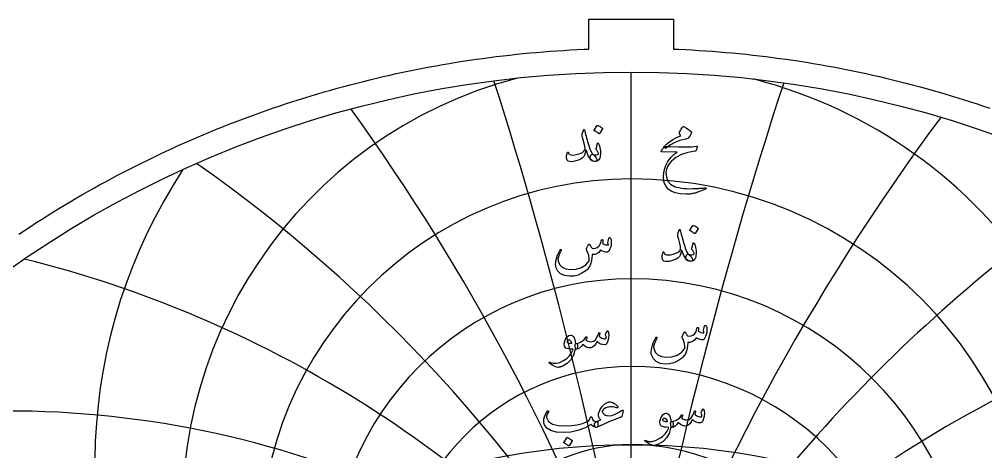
# Model space of a CAD drawing. Header units: millimetres. Extents: x -68 to 68, y -68 to 70.
# Drawn here: x -38 to 22, y 43.4 to 70.3 of the extents above; entities that cross this region are included whole.
import ezdxf

# ---------------------------------------------------------------- set-up
doc = ezdxf.new("R2010")
doc.units = ezdxf.units.MM
for name, color, linetype in [('CUT_OUTER', 1, 'Continuous'), ('ENGRAVE', 7, 'Continuous'), ('ENGRAVE_FINE', 8, 'Continuous'), ('TEXT', 5, 'Continuous')]:
    doc.layers.add(name, color=color, linetype=linetype)

msp = doc.modelspace()

# ---------------------------------------------------------------- linework, layer by layer
at = {"layer": 'CUT_OUTER'}
msp.add_lwpolyline([(-38.0427, 56.9349), (-37.6926, 57.1672), (-37.3411, 57.3974), (-36.9882, 57.6255), (-36.634, 57.8513), (-36.2783, 58.075), (-35.9213, 58.2965), (-35.5629, 58.5159), (-35.2032, 58.733), (-34.8421, 58.9479), (-34.4798, 59.1605), (-34.1161, 59.371), (-33.7512, 59.5792), (-33.385, 59.7852), (-33.0175, 59.9889), (-32.6488, 60.1904), (-32.2789, 60.3896), (-31.9077, 60.5865), (-31.5354, 60.7811), (-31.1618, 60.9735), (-30.7871, 61.1635), (-30.4113, 61.3513), (-30.0342, 61.5367), (-29.6561, 61.7199), (-29.2768, 61.9007), (-28.8965, 62.0791), (-28.515, 62.2553), (-28.1325, 62.4291), (-27.7489, 62.6005), (-27.3643, 62.7696), (-26.9786, 62.9363), (-26.5919, 63.1007), (-26.2042, 63.2627), (-25.8156, 63.4222), (-25.4259, 63.5795), (-25.0354, 63.7343), (-24.6438, 63.8867), (-24.2513, 64.0367), (-23.858, 64.1843), (-23.4637, 64.3295), (-23.0685, 64.4722), (-22.6725, 64.6126), (-22.2756, 64.7505), (-21.8779, 64.8859), (-21.4794, 65.0189), (-21.08, 65.1495), (-20.6799, 65.2776), (-20.2789, 65.4033), (-19.8772, 65.5265), (-19.4748, 65.6472), (-19.0716, 65.7655), (-18.6677, 65.8813), (-18.2632, 65.9946), (-17.8579, 66.1054), (-17.4519, 66.2137), (-17.0453, 66.3196), (-16.6381, 66.4229), (-16.2302, 66.5237), (-15.8217, 66.6221), (-15.4126, 66.7179), (-15.003, 66.8112), (-14.5927, 66.902), (-14.182, 66.9903), (-13.7706, 67.076), (-13.3588, 67.1593), (-12.9465, 67.24), (-12.5337, 67.3181), (-12.1204, 67.3938), (-11.7066, 67.4669), (-11.2924, 67.5374), (-10.8778, 67.6055), (-10.4628, 67.6709), (-10.0474, 67.7339), (-9.6316, 67.7942), (-9.2154, 67.8521), (-8.7989, 67.9073), (-8.3821, 67.96), (-7.9649, 68.0102), (-7.5475, 68.0578), (-7.1297, 68.1028), (-6.7117, 68.1453), (-6.2935, 68.1852), (-5.875, 68.2225), (-5.4563, 68.2573), (-5.0373, 68.2895), (-4.6182, 68.3191), (-4.1989, 68.3461), (-3.7795, 68.3706), (-3.3599, 68.3925), (-2.9402, 68.4118), (-2.625, 68.4244), (-2.625, 70.275), (2.625, 70.275), (2.625, 68.4244), (2.9402, 68.4118), (3.3599, 68.3925), (3.7795, 68.3706), (4.1989, 68.3461), (4.6182, 68.3191), (5.0373, 68.2895), (5.4563, 68.2573), (5.875, 68.2225), (6.2935, 68.1852), (6.7117, 68.1453), (7.1297, 68.1028), (7.5475, 68.0578), (7.9649, 68.0102), (8.3821, 67.96), (8.7989, 67.9073), (9.2154, 67.8521), (9.6316, 67.7942), (10.0474, 67.7339), (10.4628, 67.6709), (10.8778, 67.6055), (11.2924, 67.5374), (11.7066, 67.4669), (12.1204, 67.3938), (12.5337, 67.3181), (12.9465, 67.24), (13.3588, 67.1593), (13.7706, 67.076), (14.182, 66.9903), (14.5927, 66.902), (15.003, 66.8112), (15.4126, 66.7179), (15.8217, 66.6221), (16.2302, 66.5237), (16.6381, 66.4229), (17.0453, 66.3196), (17.4519, 66.2137), (17.8579, 66.1054), (18.2632, 65.9946), (18.6677, 65.8813), (19.0716, 65.7655), (19.4748, 65.6472), (19.8772, 65.5265), (20.2789, 65.4033), (20.6799, 65.2776), (21.08, 65.1495), (21.4794, 65.0189), (21.8779, 64.8859), (22.2756, 64.7505)], dxfattribs=at)
at = {"layer": 'ENGRAVE'}
msp.add_lwpolyline([(0, -67), (0, 67)], dxfattribs=at)
msp.add_lwpolyline([(0, -67), (0, 67)], dxfattribs=at)
for radius in [67, 43.8575]:
    msp.add_circle((0, 0), radius, dxfattribs=at)
for centre, radius, start, end in [((0, 39.6431), 27.8915, 104.652903, 270), ((0, 37.2405), 30.2941, 270, 75.494493), ((0, 42.6428), 33.3206, 146.69677, 270), ((0, 37.3074), 23.0572, 90, 270), ((0, 34.8434), 25.5212, 270, 90), ((0, 40.2865), 35.6769, 270, 33.656972), ((0, 46.5108), 39.5644, 168.076059, 270), ((0, 35.4974), 18.6621, 90, 270), ((0, 32.9555), 21.204, 270, 90), ((0, 44.1868), 41.8883, 270, 12.193718), ((0, 34.1176), 14.591, 90, 270), ((0, 31.4794), 17.2293, 270, 90), ((0, 51.5576), 46.948, 184.422486, 270), ((0, 49.2528), 49.2528, 270, 355.713047), ((0, 33.102), 10.7555, 90, 270), ((0, 30.3464), 13.5111, 270, 90)]:
    msp.add_arc(centre, radius, start, end, dxfattribs=at)
at = {"layer": 'ENGRAVE_FINE'}
for centre, radius, start, end in [((-261.5283, -14.2502), 265.5628, 10, 17.692212), ((-261.5283, -14.2502), 265.5628, 10, 17.692212), ((272.2669, -19.5266), 276.4671, 161.908194, 170), ((272.2669, -19.5266), 276.4671, 161.908194, 170), ((-126.6985, -14.2502), 134.8298, 20, 35.84255), ((-126.6985, -14.2502), 134.8298, 20, 35.84255), ((131.9009, -19.5266), 140.366, 143.390364, 160), ((131.9009, -19.5266), 140.366, 143.390364, 160), ((-79.8726, -14.2502), 92.229, 30, 55.021045), ((-79.8726, -14.2502), 92.229, 30, 55.021045), ((83.1523, -19.5266), 96.016, 123.937589, 150), ((83.1523, -19.5266), 96.016, 123.937589, 150), ((-54.9571, -14.2502), 71.7414, 40, 76.083132), ((-54.9571, -14.2502), 71.7414, 40, 76.083132), ((57.2137, -19.5266), 74.6872, 102.845994, 140), ((57.2137, -19.5266), 74.6872, 102.845994, 140), ((-38.6947, -14.2502), 60.1982, 50, 100.532697), ((-38.6947, -14.2502), 60.1982, 50, 100.532697)]:
    msp.add_arc(centre, radius, start, end, dxfattribs=at)
at = {"layer": 'TEXT'}
for points in [[(-2.1097, 63.6726), (-2.1047, 63.6776), (-2.0978, 63.6806), (-2.0888, 63.6816), (-2.0778, 63.6806), (-2.0002, 63.6492), (-1.9271, 63.6108), (-1.8585, 63.5654), (-1.7944, 63.513), (-1.7881, 63.505), (-1.7854, 63.497), (-1.7861, 63.489), (-1.7904, 63.481), (-1.978, 63.1776), (-1.985, 63.1704), (-1.994, 63.1687), (-2.0049, 63.1724), (-2.0179, 63.1816), (-2.0292, 63.1896), (-2.0469, 63.2016), (-2.0711, 63.2176), (-2.1018, 63.2375), (-2.1394, 63.2615), (-2.1846, 63.2894), (-2.2372, 63.3214), (-2.2974, 63.3573), (-2.3053, 63.3633), (-2.3093, 63.3693), (-2.3093, 63.3752), (-2.3053, 63.3812)], [(-2.8802, 63.3293), (-2.8572, 63.2247), (-2.8323, 63.1183), (-2.8053, 63.0101), (-2.7764, 62.9002), (-2.7455, 62.7881), (-2.7125, 62.6732), (-2.6776, 62.5555), (-2.6407, 62.4351), (-2.5661, 62.2186), (-2.498, 62.0559), (-2.4363, 61.9471), (-2.3812, 61.8922), (-2.333, 61.8596), (-2.2844, 61.8134), (-2.2352, 61.7538), (-2.1856, 61.6807), (-2.1387, 61.5901), (-2.1257, 61.522), (-2.1467, 61.4763), (-2.2016, 61.4531), (-2.3789, 61.4711), (-2.5359, 61.5889), (-2.6724, 61.8064), (-2.7884, 62.1238), (-2.7909, 62.129), (-2.7944, 62.1328), (-2.7988, 62.135), (-2.8043, 62.1357), (-2.8083, 62.135), (-2.8123, 62.1328), (-2.8163, 62.129), (-2.8203, 62.1238), (-2.8315, 62.0724), (-2.8453, 62.018), (-2.8615, 61.9606), (-2.8802, 61.9002), (-2.9006, 61.8431), (-2.9221, 61.7954), (-2.9446, 61.7573), (-2.968, 61.7286), (-3.0523, 61.655), (-3.1576, 61.5898), (-3.2839, 61.5332), (-3.4311, 61.4851), (-3.5808, 61.4494), (-3.7105, 61.4342), (-3.8203, 61.4394), (-3.9101, 61.4651), (-3.9869, 61.5295), (-4.0219, 61.6427), (-4.0149, 61.8049), (-3.966, 62.016), (-3.9612, 62.023), (-3.955, 62.028), (-3.9473, 62.031), (-3.938, 62.032), (-3.9271, 62.0307), (-3.9181, 62.027), (-3.9111, 62.0207), (-3.9061, 62.012), (-3.8871, 61.9678), (-3.8662, 61.9312), (-3.8432, 61.902), (-3.8183, 61.8803), (-3.7404, 61.8513), (-3.6347, 61.8443), (-3.5009, 61.8593), (-3.3393, 61.8962), (-3.1669, 61.9516), (-3.0329, 62.014), (-2.9373, 62.0834), (-2.8802, 62.1597), (-2.8707, 62.237), (-2.8862, 62.3693), (-2.9266, 62.5564), (-2.992, 62.7984), (-3.0234, 62.9259), (-3.0419, 63.0289), (-3.0473, 63.1075), (-3.0399, 63.1617), (-2.964, 63.3772), (-2.9558, 63.3999), (-2.947, 63.4162), (-2.9378, 63.4259), (-2.9281, 63.4291), (-2.9161, 63.4229), (-2.9041, 63.4042), (-2.8922, 63.373), (-2.8802, 63.3293)], [(3.3692, 62.8303), (3.0204, 62.7393), (2.7125, 62.6218), (2.4456, 62.4778), (2.2195, 62.3074), (2.1848, 62.2812), (2.1527, 62.2665), (2.123, 62.2632), (2.0958, 62.2715), (2.0641, 62.3091), (2.0688, 62.3623), (2.11, 62.4309), (2.1876, 62.515), (2.371, 62.6672), (2.5818, 62.8044), (2.8201, 62.9266), (3.0858, 63.0339), (3.0099, 63.1457), (2.9957, 63.1736), (2.989, 63.2016), (2.9897, 63.2295), (2.9979, 63.2575), (3.0516, 63.364), (3.1007, 63.4521), (3.1454, 63.5217), (3.1856, 63.5728), (3.2113, 63.597), (3.2365, 63.6098), (3.2612, 63.611), (3.2854, 63.6008), (3.4258, 63.5214), (3.5438, 63.4471), (3.6394, 63.3777), (3.7125, 63.3134), (3.7267, 63.2927), (3.7335, 63.2665), (3.7327, 63.2348), (3.7245, 63.1976), (3.6988, 63.1395), (3.6576, 63.0689), (3.601, 62.9858), (3.5289, 62.8902), (3.5099, 62.876), (3.477, 62.8613), (3.4301, 62.8461), (3.3692, 62.8303)], [(-2.0738, 62.0399), (-2.0973, 62.0791), (-2.1197, 62.1128), (-2.1412, 62.141), (-2.1616, 62.1637), (-2.1764, 62.1831), (-2.1846, 62.2056), (-2.1863, 62.2311), (-2.1816, 62.2595), (-2.0978, 62.5629), (-2.086, 62.5893), (-2.0708, 62.5968), (-2.0521, 62.5853), (-2.0299, 62.5549), (-1.9965, 62.4903), (-1.968, 62.4122), (-1.9446, 62.3206), (-1.9261, 62.2156), (-1.9154, 62.1148), (-1.9111, 62.016), (-1.9134, 61.9192), (-1.9221, 61.8244), (-1.9363, 61.7418), (-1.9551, 61.6697), (-1.9783, 61.6081), (-2.0059, 61.5569), (-2.0401, 61.519), (-2.0868, 61.4891), (-2.1459, 61.4671), (-2.2175, 61.4531), (-2.2909, 61.4504), (-2.3592, 61.4621), (-2.4226, 61.4883), (-2.481, 61.529), (-2.5261, 61.5806), (-2.5498, 61.6397), (-2.5521, 61.7064), (-2.5329, 61.7805), (-2.5022, 61.8411), (-2.466, 61.8793), (-2.4244, 61.895), (-2.3772, 61.8882), (-2.2684, 61.862), (-2.1736, 61.8593), (-2.0928, 61.88), (-2.0259, 61.9242), (-2.0244, 61.9359), (-2.0319, 61.9591), (-2.0484, 61.9938), (-2.0738, 62.0399)], [(2.4271, 62.3673), (2.9393, 62.3493), (3.3822, 62.3473), (3.7557, 62.3613), (4.0598, 62.3912), (4.0692, 62.3924), (4.0773, 62.3917), (4.0841, 62.3894), (4.0897, 62.3852), (4.0939, 62.3796), (4.0962, 62.3728), (4.0968, 62.3647), (4.0957, 62.3553), (4.0879, 62.3189), (4.0803, 62.2854), (4.0729, 62.255), (4.0658, 62.2276), (4.0589, 62.2031), (4.0523, 62.1817), (4.046, 62.1632), (4.0398, 62.1477), (4.0269, 62.123), (4.0119, 62.1048), (3.9949, 62.0931), (3.976, 62.0878), (3.5149, 62.0043), (3.1137, 61.8733), (2.7724, 61.6949), (2.491, 61.4691), (2.3488, 61.3067), (2.2455, 61.1348), (2.1811, 60.9534), (2.1556, 60.7625), (2.1801, 60.4629), (2.2774, 60.2186), (2.4476, 60.0298), (2.6906, 59.8963), (2.8166, 59.8559), (2.955, 59.8224), (3.106, 59.796), (3.2694, 59.7765), (3.445, 59.7638), (3.6327, 59.7576), (3.8323, 59.7578), (4.0438, 59.7645), (4.1191, 59.7688), (4.193, 59.7735), (4.2658, 59.7788), (4.3372, 59.7845), (4.407, 59.7907), (4.4745, 59.7975), (4.5397, 59.8047), (4.6027, 59.8124), (4.6219, 59.8134), (4.6356, 59.8084), (4.6439, 59.7975), (4.6466, 59.7805), (4.6451, 59.7608), (4.6406, 59.7456), (4.6331, 59.7348), (4.6227, 59.7286), (4.5099, 59.681), (4.4031, 59.6378), (4.3023, 59.5991), (4.2075, 59.5649), (4.1189, 59.535), (4.0368, 59.5091), (3.9612, 59.4871), (3.8921, 59.4691), (3.8271, 59.4559), (3.7639, 59.4442), (3.7024, 59.434), (3.6426, 59.4252), (3.5844, 59.4185), (3.5274, 59.4142), (3.4716, 59.4125), (3.4171, 59.4132), (3.0448, 59.4422), (2.7345, 59.5051), (2.486, 59.6019), (2.2994, 59.7326), (2.1624, 59.896), (2.0668, 60.0869), (2.0127, 60.3052), (2, 60.5509), (2.0391, 60.8558), (2.1327, 61.1517), (2.2806, 61.4387), (2.483, 61.7166), (2.5621, 61.8007), (2.6516, 61.8813), (2.7517, 61.9584), (2.8622, 62.032), (1.8962, 62.0399), (1.873, 62.0499), (1.8632, 62.0679), (1.867, 62.0938), (1.8842, 62.1278), (1.9166, 62.1772), (1.9461, 62.2216), (1.9725, 62.261), (1.996, 62.2954), (2.0164, 62.3246), (2.0339, 62.3483), (2.0484, 62.3665), (2.0598, 62.3793), (2.0858, 62.3815), (2.1556, 62.3803), (2.2694, 62.3755), (2.4271, 62.3673)], [(3.0598, 57.1242), (3.0828, 57.0195), (3.1077, 56.9131), (3.1347, 56.8049), (3.1636, 56.695), (3.1945, 56.5829), (3.2275, 56.468), (3.2624, 56.3504), (3.2993, 56.23), (3.3739, 56.0134), (3.442, 55.8507), (3.5037, 55.742), (3.5588, 55.6871), (3.607, 55.6544), (3.6556, 55.6082), (3.7048, 55.5486), (3.7544, 55.4755), (3.8013, 55.3849), (3.8143, 55.3168), (3.7933, 55.2712), (3.7384, 55.248), (3.5611, 55.2659), (3.4041, 55.3837), (3.2676, 55.6012), (3.1516, 55.9186), (3.1491, 55.9238), (3.1456, 55.9276), (3.1412, 55.9298), (3.1357, 55.9306), (3.1317, 55.9298), (3.1277, 55.9276), (3.1237, 55.9238), (3.1197, 55.9186), (3.1085, 55.8672), (3.0947, 55.8128), (3.0785, 55.7554), (3.0598, 55.6951), (3.0394, 55.6379), (3.0179, 55.5903), (2.9954, 55.5521), (2.972, 55.5234), (2.8877, 55.4498), (2.7824, 55.3847), (2.6561, 55.328), (2.5089, 55.2799), (2.3592, 55.2442), (2.2295, 55.229), (2.1197, 55.2342), (2.0299, 55.2599), (1.9531, 55.3243), (1.9181, 55.4376), (1.9251, 55.5997), (1.974, 55.8108), (1.9788, 55.8178), (1.985, 55.8228), (1.9927, 55.8258), (2.002, 55.8268), (2.0129, 55.8255), (2.0219, 55.8218), (2.0289, 55.8156), (2.0339, 55.8068), (2.0529, 55.7627), (2.0738, 55.726), (2.0968, 55.6968), (2.1217, 55.6751), (2.1996, 55.6462), (2.3053, 55.6392), (2.4391, 55.6541), (2.6007, 55.6911), (2.7731, 55.7465), (2.9071, 55.8088), (3.0027, 55.8782), (3.0598, 55.9545), (3.0693, 56.0319), (3.0538, 56.1641), (3.0134, 56.3512), (2.948, 56.5932), (2.9166, 56.7207), (2.8981, 56.8238), (2.8927, 56.9024), (2.9001, 56.9565), (2.976, 57.1721), (2.9842, 57.1948), (2.993, 57.211), (3.0022, 57.2207), (3.0119, 57.224), (3.0239, 57.2177), (3.0359, 57.199), (3.0478, 57.1678), (3.0598, 57.1242)], [(3.8303, 57.4675), (3.8353, 57.4725), (3.8422, 57.4755), (3.8512, 57.4765), (3.8622, 57.4755), (3.9398, 57.444), (4.0129, 57.4056), (4.0815, 57.3602), (4.1456, 57.3078), (4.1519, 57.2998), (4.1546, 57.2918), (4.1539, 57.2838), (4.1496, 57.2759), (3.962, 56.9725), (3.955, 56.9652), (3.946, 56.9635), (3.9351, 56.9672), (3.9221, 56.9765), (3.9108, 56.9844), (3.8931, 56.9964), (3.8689, 57.0124), (3.8382, 57.0324), (3.8006, 57.0563), (3.7554, 57.0842), (3.7028, 57.1162), (3.6426, 57.1521), (3.6347, 57.1581), (3.6307, 57.1641), (3.6307, 57.1701), (3.6347, 57.1761)], [(-1.3852, 56.6811), (-1.3782, 56.6985), (-1.3692, 56.711), (-1.3583, 56.7185), (-1.3453, 56.721), (-1.3286, 56.719), (-1.3143, 56.713), (-1.3026, 56.703), (-1.2934, 56.689), (-1.2707, 56.6391), (-1.2545, 56.5773), (-1.2447, 56.5034), (-1.2415, 56.4176), (-1.2502, 56.2774), (-1.2764, 56.1441), (-1.3201, 56.0179), (-1.3812, 55.8986), (-1.4022, 55.87), (-1.4251, 55.8477), (-1.4501, 55.832), (-1.477, 55.8228), (-1.5746, 55.8166), (-1.6796, 55.8338), (-1.7921, 55.8744), (-1.9121, 55.9386), (-2.0132, 55.8001), (-2.1327, 55.708), (-2.2707, 55.6624), (-2.4271, 55.6631), (-2.4322, 55.5789), (-2.4396, 55.498), (-2.4492, 55.4202), (-2.461, 55.3458), (-2.4751, 55.274), (-2.4915, 55.2045), (-2.5101, 55.1373), (-2.5309, 55.0723), (-2.5793, 54.955), (-2.6447, 54.8468), (-2.727, 54.7475), (-2.8263, 54.6572), (-3.0586, 54.5025), (-3.3043, 54.3937), (-3.5636, 54.3308), (-3.8362, 54.3138), (-4.1434, 54.3555), (-4.3861, 54.4645), (-4.5645, 54.6409), (-4.6785, 54.8847), (-4.694, 54.9725), (-4.6965, 55.0763), (-4.686, 55.1961), (-4.6626, 55.3318), (-4.6249, 55.4805), (-4.5718, 55.6352), (-4.5032, 55.7959), (-4.4191, 55.9625), (-4.4123, 55.973), (-4.4041, 55.9805), (-4.3944, 55.985), (-4.3831, 55.9865), (-4.3719, 55.9855), (-4.3622, 55.9825), (-4.354, 55.9775), (-4.3472, 55.9705), (-4.3427, 55.9603), (-4.3412, 55.9495), (-4.3427, 55.9383), (-4.3472, 55.9266), (-4.454, 55.7048), (-4.5229, 55.5224), (-4.5538, 55.3794), (-4.5468, 55.2759), (-4.446, 55.0476), (-4.2873, 54.8817), (-4.0708, 54.7782), (-3.7963, 54.737), (-3.4126, 54.7614), (-3.0878, 54.8587), (-2.8218, 55.0289), (-2.6147, 55.2719), (-2.6155, 55.4321), (-2.6417, 55.6012), (-2.6933, 55.7794), (-2.7704, 55.9665), (-2.7801, 55.9855), (-2.7854, 56.0024), (-2.7861, 56.0174), (-2.7824, 56.0304), (-2.7609, 56.0749), (-2.7405, 56.1167), (-2.721, 56.1557), (-2.7025, 56.1921), (-2.6851, 56.2251), (-2.6686, 56.2544), (-2.6531, 56.28), (-2.6387, 56.3018), (-2.6304, 56.3111), (-2.6217, 56.3148), (-2.6125, 56.3131), (-2.6027, 56.3058), (-2.5978, 56.3003), (-2.5908, 56.2918), (-2.5818, 56.2804), (-2.5708, 56.2659), (-2.5583, 56.2484), (-2.5449, 56.228), (-2.5304, 56.2045), (-2.5149, 56.1781), (-2.4835, 56.1272), (-2.457, 56.0903), (-2.4356, 56.0673), (-2.4191, 56.0583), (-2.3153, 56.0496), (-2.2115, 56.0673), (-2.1077, 56.1115), (-2.004, 56.1821), (-1.9663, 56.229), (-1.9291, 56.3058), (-1.8924, 56.4126), (-1.8562, 56.5493), (-1.8528, 56.5623), (-1.8463, 56.5733), (-1.8368, 56.5823), (-1.8243, 56.5892), (-1.8126, 56.5937), (-1.8014, 56.5952), (-1.7906, 56.5937), (-1.7804, 56.5892), (-1.7652, 56.5643), (-1.7594, 56.5174), (-1.7632, 56.4485), (-1.7764, 56.3577), (-1.6958, 56.3083), (-1.6097, 56.2759), (-1.5182, 56.2604), (-1.4211, 56.2619), (-1.4224, 56.2911), (-1.4261, 56.3148), (-1.4324, 56.333), (-1.4411, 56.3457), (-1.4511, 56.3577), (-1.4571, 56.3697), (-1.4591, 56.3817), (-1.4571, 56.3936)], [(3.8662, 55.8348), (3.8427, 55.8739), (3.8203, 55.9076), (3.7988, 55.9358), (3.7784, 55.9585), (3.7636, 55.978), (3.7554, 56.0004), (3.7537, 56.0259), (3.7584, 56.0543), (3.8422, 56.3577), (3.854, 56.3842), (3.8692, 56.3916), (3.8879, 56.3802), (3.9101, 56.3497), (3.9435, 56.2851), (3.972, 56.207), (3.9954, 56.1155), (4.0139, 56.0104), (4.0246, 55.9096), (4.0289, 55.8108), (4.0266, 55.714), (4.0179, 55.6192), (4.0037, 55.5366), (3.9849, 55.4645), (3.9617, 55.4029), (3.9341, 55.3517), (3.8999, 55.3138), (3.8532, 55.2839), (3.7941, 55.2619), (3.7225, 55.248), (3.6491, 55.2452), (3.5808, 55.2569), (3.5174, 55.2831), (3.459, 55.3238), (3.4139, 55.3755), (3.3902, 55.4346), (3.3879, 55.5012), (3.4071, 55.5753), (3.4378, 55.6359), (3.474, 55.6741), (3.5156, 55.6898), (3.5628, 55.6831), (3.6716, 55.6569), (3.7664, 55.6541), (3.8472, 55.6748), (3.9141, 55.719), (3.9156, 55.7307), (3.9081, 55.7539), (3.8916, 55.7886), (3.8662, 55.8348)], [(4.5548, 51.2303), (4.5618, 51.2477), (4.5708, 51.2602), (4.5817, 51.2677), (4.5947, 51.2702), (4.6114, 51.2682), (4.6257, 51.2622), (4.6374, 51.2522), (4.6466, 51.2382), (4.6693, 51.1883), (4.6855, 51.1265), (4.6953, 51.0526), (4.6985, 50.9668), (4.6898, 50.8266), (4.6636, 50.6933), (4.6199, 50.5671), (4.5588, 50.4478), (4.5378, 50.4191), (4.5149, 50.3969), (4.4899, 50.3812), (4.463, 50.372), (4.3654, 50.3657), (4.2604, 50.383), (4.1479, 50.4236), (4.0279, 50.4878), (3.9268, 50.3493), (3.8073, 50.2572), (3.6693, 50.2116), (3.5129, 50.2123), (3.5078, 50.1281), (3.5004, 50.0471), (3.4908, 49.9694), (3.479, 49.8949), (3.4649, 49.8232), (3.4485, 49.7537), (3.4299, 49.6865), (3.4091, 49.6215), (3.3607, 49.5042), (3.2953, 49.396), (3.213, 49.2967), (3.1137, 49.2063), (2.8814, 49.0517), (2.6357, 48.9429), (2.3764, 48.88), (2.1037, 48.863), (1.7966, 48.9047), (1.5539, 49.0137), (1.3755, 49.1901), (1.2615, 49.4339), (1.246, 49.5217), (1.2435, 49.6255), (1.254, 49.7453), (1.2774, 49.881), (1.3151, 50.0297), (1.3682, 50.1844), (1.4368, 50.345), (1.5209, 50.5117), (1.5277, 50.5222), (1.5359, 50.5297), (1.5456, 50.5342), (1.5569, 50.5357), (1.5681, 50.5347), (1.5778, 50.5317), (1.586, 50.5267), (1.5928, 50.5197), (1.5973, 50.5095), (1.5988, 50.4987), (1.5973, 50.4875), (1.5928, 50.4758), (1.486, 50.254), (1.4171, 50.0716), (1.3862, 49.9286), (1.3932, 49.8251), (1.494, 49.5968), (1.6527, 49.4309), (1.8692, 49.3273), (2.1437, 49.2862), (2.5274, 49.3106), (2.8522, 49.4079), (3.1182, 49.5781), (3.3253, 49.8211), (3.3245, 49.9813), (3.2983, 50.1504), (3.2467, 50.3286), (3.1696, 50.5157), (3.1599, 50.5347), (3.1546, 50.5516), (3.1539, 50.5666), (3.1576, 50.5796), (3.1791, 50.6241), (3.1995, 50.6659), (3.219, 50.7049), (3.2375, 50.7412), (3.2549, 50.7743), (3.2714, 50.8036), (3.2869, 50.8292), (3.3013, 50.851), (3.3096, 50.8602), (3.3183, 50.864), (3.3275, 50.8622), (3.3373, 50.855), (3.3422, 50.8495), (3.3492, 50.841), (3.3582, 50.8296), (3.3692, 50.8151), (3.3817, 50.7976), (3.3951, 50.7772), (3.4096, 50.7537), (3.4251, 50.7273), (3.4565, 50.6764), (3.483, 50.6394), (3.5044, 50.6165), (3.5209, 50.6075), (3.6247, 50.5988), (3.7285, 50.6165), (3.8323, 50.6607), (3.936, 50.7313), (3.9737, 50.7782), (4.0109, 50.855), (4.0476, 50.9618), (4.0838, 51.0985), (4.0872, 51.1115), (4.0937, 51.1225), (4.1032, 51.1314), (4.1157, 51.1384), (4.1274, 51.1429), (4.1386, 51.1444), (4.1494, 51.1429), (4.1596, 51.1384), (4.1748, 51.1135), (4.1806, 51.0666), (4.1768, 50.9977), (4.1636, 50.9069), (4.2442, 50.8575), (4.3303, 50.8251), (4.4218, 50.8096), (4.5189, 50.8111), (4.5176, 50.8403), (4.5139, 50.864), (4.5076, 50.8822), (4.4989, 50.8949), (4.4889, 50.9069), (4.4829, 50.9189), (4.4809, 50.9309), (4.4829, 50.9428)], [(-3.4949, 49.7373), (-3.5885, 49.4087), (-3.7454, 49.1335), (-3.9657, 48.9117), (-4.2494, 48.7433), (-4.2891, 48.7262), (-4.3283, 48.7108), (-4.3669, 48.6972), (-4.4051, 48.6854), (-4.4425, 48.6755), (-4.479, 48.6679), (-4.5144, 48.6626), (-4.5488, 48.6594), (-4.6346, 48.6717), (-4.7484, 48.7163), (-4.8901, 48.7934), (-5.0598, 48.903), (-5.078, 48.9187), (-5.0887, 48.9339), (-5.092, 48.9486), (-5.0877, 48.9628), (-5.0782, 48.9738), (-5.0658, 48.9788), (-5.0503, 48.9778), (-5.0318, 48.9708), (-4.8554, 48.9137), (-4.6576, 48.9139), (-4.4383, 48.9716), (-4.1975, 49.0866), (-4.0009, 49.2201), (-3.8382, 49.377), (-3.7095, 49.5574), (-3.6147, 49.7612), (-3.6154, 49.7685), (-3.6177, 49.7742), (-3.6214, 49.7784), (-3.6267, 49.7812), (-3.7641, 49.7892), (-3.8812, 49.8051), (-3.9777, 49.8291), (-4.0538, 49.861), (-4.1127, 49.9104), (-4.1496, 49.9788), (-4.1646, 50.0661), (-4.1576, 50.1724), (-4.1554, 50.1865), (-4.1526, 50.2008), (-4.1494, 50.2154), (-4.1456, 50.2303), (-4.1414, 50.2456), (-4.1366, 50.2617), (-4.1314, 50.2785), (-4.1257, 50.2961), (-4.0788, 50.4102), (-4.0219, 50.5047), (-3.955, 50.5798), (-3.8782, 50.6355), (-3.7996, 50.6659), (-3.7275, 50.6654), (-3.6619, 50.634), (-3.6027, 50.5716), (-3.5511, 50.4848), (-3.5119, 50.384), (-3.4852, 50.2692), (-3.471, 50.1405), (-3.4631, 50.1406), (-3.4555, 50.141), (-3.4482, 50.1416), (-3.441, 50.1424), (-3.4339, 50.1433), (-3.4266, 50.1439), (-3.419, 50.1443), (-3.4111, 50.1444), (-3.3842, 50.1387), (-3.3632, 50.1215), (-3.3482, 50.0928), (-3.3393, 50.0526), (-3.3355, 50.0085), (-3.3363, 49.9638), (-3.3415, 49.9186), (-3.3512, 49.873), (-3.364, 49.8328), (-3.3782, 49.8041), (-3.3939, 49.7869), (-3.4111, 49.7812), (-3.487, 49.7812), (-3.4875, 49.7739), (-3.489, 49.7642), (-3.4914, 49.752), (-3.4949, 49.7373)], [(-1.479, 50.9189), (-1.4703, 50.9249), (-1.4601, 50.9229), (-1.4483, 50.9129), (-1.4351, 50.8949), (-1.4209, 50.8645), (-1.4102, 50.8211), (-1.4029, 50.7647), (-1.3992, 50.6953), (-1.3979, 50.6165), (-1.4022, 50.5396), (-1.4119, 50.4648), (-1.4271, 50.3919), (-1.4715, 50.2502), (-1.5209, 50.1484), (-1.5753, 50.0866), (-1.6347, 50.0646), (-1.7752, 50.0728), (-1.9052, 50.1095), (-2.0247, 50.1746), (-2.1337, 50.2682), (-2.2085, 50.1207), (-2.2974, 50.0057), (-2.4002, 49.9231), (-2.5169, 49.873), (-2.6394, 49.862), (-2.7634, 49.893), (-2.8889, 49.9658), (-3.0159, 50.0806), (-3.1187, 49.9496), (-3.2195, 49.856), (-3.3183, 49.7999), (-3.4151, 49.7812), (-3.4346, 49.7922), (-3.453, 49.8251), (-3.4705, 49.88), (-3.487, 49.9568), (-3.4929, 50.0327), (-3.483, 50.0886), (-3.457, 50.1245), (-3.4151, 50.1405), (-3.231, 50.1821), (-3.0698, 50.2632), (-2.9316, 50.3837), (-2.8163, 50.5436), (-2.8101, 50.5524), (-2.8033, 50.5586), (-2.7961, 50.5623), (-2.7884, 50.5636), (-2.7789, 50.5626), (-2.7704, 50.5596), (-2.7629, 50.5546), (-2.7564, 50.5476), (-2.7527, 50.5262), (-2.7614, 50.4897), (-2.7826, 50.4384), (-2.8163, 50.372), (-2.7721, 50.3208), (-2.7035, 50.2832), (-2.6105, 50.259), (-2.493, 50.2482), (-2.3465, 50.2789), (-2.2185, 50.379), (-2.109, 50.5484), (-2.0179, 50.7871), (-2.0134, 50.7994), (-2.0079, 50.8081), (-2.0015, 50.8133), (-1.994, 50.8151), (-1.9827, 50.8141), (-1.973, 50.8111), (-1.9648, 50.8061), (-1.958, 50.7991), (-1.9531, 50.7891), (-1.9501, 50.7792), (-1.9491, 50.7692), (-1.9501, 50.7592), (-1.99, 50.5915), (-1.9433, 50.5501), (-1.8872, 50.5137), (-1.8216, 50.4823), (-1.7465, 50.4558), (-1.6734, 50.4386), (-1.6177, 50.4349), (-1.5796, 50.4446), (-1.5589, 50.4678), (-1.5521, 50.5032), (-1.5559, 50.5536), (-1.5701, 50.619), (-1.5948, 50.6993), (-1.5905, 50.722), (-1.5698, 50.7662), (-1.5327, 50.8318), (-1.479, 50.9189)], [(-3.6866, 50.1844), (-3.7285, 50.2575), (-3.7744, 50.3091), (-3.8243, 50.3393), (-3.8782, 50.348), (-3.9104, 50.3395), (-3.939, 50.3261), (-3.9642, 50.3076), (-3.9859, 50.2842), (-3.9929, 50.2717), (-3.9939, 50.2582), (-3.9889, 50.2437), (-3.978, 50.2283), (-3.9368, 50.1921), (-3.8772, 50.1674), (-3.7991, 50.1542), (-3.7025, 50.1524), (-3.6925, 50.1544), (-3.6866, 50.1604), (-3.6846, 50.1704), (-3.6866, 50.1844)], [(-0.507, 45.932), (-0.5868, 45.6126), (-0.5958, 45.5971), (-0.6108, 45.5827), (-0.6317, 45.5692), (-0.6587, 45.5567), (-0.7184, 45.5356), (-0.7819, 45.5123), (-0.8492, 45.4867), (-0.9201, 45.4589), (-0.9949, 45.4291), (-1.0733, 45.3975), (-1.1555, 45.3642), (-1.2415, 45.3292), (-2.1596, 44.93), (-2.2016, 44.9392), (-2.2355, 44.9669), (-2.2614, 45.0131), (-2.2794, 45.0777), (-2.2824, 45.1463), (-2.2634, 45.2044), (-2.2225, 45.2521), (-2.1596, 45.2893), (-2.1518, 45.2929), (-2.1362, 45.2997), (-2.1129, 45.3098), (-2.0818, 45.3232), (-2.0432, 45.3395), (-1.9975, 45.3586), (-1.9444, 45.3805), (-1.8842, 45.405), (-1.9618, 45.4846), (-2.0109, 45.5717), (-2.0316, 45.6663), (-2.0239, 45.7683), (-1.9471, 46.0111), (-1.8163, 46.2164), (-1.6317, 46.3843), (-1.3932, 46.5148), (-1.341, 46.527), (-1.2804, 46.5238), (-1.2113, 46.5051), (-1.1337, 46.4709), (-1.0531, 46.4242), (-0.979, 46.3721), (-0.9114, 46.3144), (-0.8503, 46.2513), (-0.8331, 46.2281), (-0.8253, 46.2064), (-0.8271, 46.1862), (-0.8383, 46.1675), (-0.8553, 46.153), (-0.8742, 46.1455), (-0.8952, 46.145), (-0.9181, 46.1515), (-1.0377, 46.1892), (-1.1646, 46.2064), (-1.2991, 46.2032), (-1.4411, 46.1795), (-1.5696, 46.141), (-1.6716, 46.0896), (-1.7472, 46.0253), (-1.7964, 45.9479), (-1.8014, 45.9135), (-1.7884, 45.8741), (-1.7574, 45.8297), (-1.7085, 45.7803), (-1.6527, 45.7354), (-1.5968, 45.7004), (-1.5409, 45.6755), (-1.485, 45.6605), (-1.3176, 45.6563), (-1.1387, 45.6915), (-0.9483, 45.7661), (-0.7465, 45.8801), (-0.7248, 45.8938), (-0.7036, 45.907), (-0.6829, 45.9197), (-0.6627, 45.932), (-0.6432, 45.9434), (-0.6247, 45.9539), (-0.6073, 45.9634), (-0.5908, 45.9719), (-0.5451, 45.9933), (-0.516, 45.9938), (-0.5032, 45.9734), (-0.507, 45.932)], [(-5.2055, 45.9439), (-5.1913, 45.9594), (-5.1765, 45.9659), (-5.1613, 45.9634), (-5.1456, 45.9519), (-5.1336, 45.937), (-5.1296, 45.92), (-5.1336, 45.901), (-5.1456, 45.8801), (-5.2065, 45.7858), (-5.2454, 45.6984), (-5.2624, 45.6181), (-5.2574, 45.5447), (-5.1324, 45.3037), (-4.8891, 45.1356), (-4.5276, 45.0403), (-4.0478, 45.0178), (-3.6918, 45.044), (-3.3502, 45.0986), (-3.0231, 45.1817), (-2.7105, 45.2933), (-2.6554, 45.3259), (-2.6097, 45.3761), (-2.5736, 45.4437), (-2.5469, 45.5288), (-2.5379, 45.553), (-2.5229, 45.5697), (-2.5019, 45.5789), (-2.475, 45.5807), (-2.4558, 45.5724), (-2.4421, 45.5557), (-2.4338, 45.5305), (-2.4311, 45.4968), (-2.4124, 45.4135), (-2.3602, 45.3511), (-2.2747, 45.3097), (-2.1556, 45.2893), (-2.1127, 45.2798), (-2.0838, 45.2553), (-2.0688, 45.2159), (-2.0678, 45.1615), (-2.0823, 45.0602), (-2.1018, 44.9879), (-2.1262, 44.9445), (-2.1556, 44.93), (-2.2432, 44.9415), (-2.3263, 44.9759), (-2.4049, 45.0333), (-2.479, 45.1136), (-2.4852, 45.1169), (-2.496, 45.1146), (-2.5112, 45.1069), (-2.5309, 45.0937), (-2.9031, 44.8841), (-3.3093, 44.7344), (-3.7494, 44.6446), (-4.2235, 44.6146), (-4.6616, 44.6446), (-5.0019, 44.7344), (-5.2444, 44.8841), (-5.3891, 45.0937), (-5.422, 45.2107), (-5.433, 45.3302), (-5.422, 45.4522), (-5.3891, 45.5767), (-5.3447, 45.6925), (-5.2993, 45.7922), (-5.2529, 45.8761), (-5.2055, 45.9439)], [(2.4451, 44.8861), (2.3515, 44.5575), (2.1946, 44.2823), (1.9743, 44.0605), (1.6906, 43.8921), (1.6509, 43.875), (1.6117, 43.8597), (1.5731, 43.8461), (1.5349, 43.8342), (1.4975, 43.8243), (1.461, 43.8167), (1.4256, 43.8114), (1.3912, 43.8083), (1.3054, 43.8205), (1.1916, 43.8651), (1.0499, 43.9422), (0.8802, 44.0518), (0.862, 44.0675), (0.8513, 44.0827), (0.848, 44.0974), (0.8523, 44.1116), (0.8618, 44.1226), (0.8742, 44.1276), (0.8897, 44.1266), (0.9082, 44.1196), (1.0846, 44.0625), (1.2824, 44.0627), (1.5017, 44.1204), (1.7425, 44.2354), (1.9391, 44.3689), (2.1018, 44.5258), (2.2305, 44.7062), (2.3253, 44.91), (2.3246, 44.9173), (2.3223, 44.923), (2.3186, 44.9272), (2.3133, 44.93), (2.1759, 44.938), (2.0588, 44.9539), (1.9623, 44.9779), (1.8862, 45.0098), (1.8273, 45.0592), (1.7904, 45.1276), (1.7754, 45.2149), (1.7824, 45.3212), (1.7846, 45.3353), (1.7874, 45.3496), (1.7906, 45.3642), (1.7944, 45.3791), (1.7986, 45.3944), (1.8034, 45.4105), (1.8086, 45.4274), (1.8143, 45.445), (1.8612, 45.559), (1.9181, 45.6535), (1.985, 45.7286), (2.0618, 45.7843), (2.1404, 45.8147), (2.2125, 45.8142), (2.2781, 45.7828), (2.3373, 45.7204), (2.3889, 45.6336), (2.4281, 45.5328), (2.4548, 45.418), (2.469, 45.2893), (2.4769, 45.2894), (2.4845, 45.2898), (2.4918, 45.2904), (2.499, 45.2913), (2.5061, 45.2921), (2.5134, 45.2928), (2.521, 45.2931), (2.5289, 45.2933), (2.5558, 45.2875), (2.5768, 45.2703), (2.5918, 45.2416), (2.6007, 45.2014), (2.6045, 45.1573), (2.6037, 45.1126), (2.5985, 45.0675), (2.5888, 45.0218), (2.576, 44.9816), (2.5618, 44.9529), (2.5461, 44.9357), (2.5289, 44.93), (2.453, 44.93), (2.4525, 44.9228), (2.451, 44.913), (2.4486, 44.9008), (2.4451, 44.8861)], [(4.461, 46.0677), (4.4697, 46.0737), (4.4799, 46.0717), (4.4917, 46.0617), (4.5049, 46.0437), (4.5191, 46.0133), (4.5298, 45.9699), (4.5371, 45.9135), (4.5408, 45.8441), (4.5421, 45.7653), (4.5378, 45.6885), (4.5281, 45.6136), (4.5129, 45.5408), (4.4685, 45.399), (4.4191, 45.2972), (4.3647, 45.2354), (4.3053, 45.2134), (4.1648, 45.2217), (4.0348, 45.2583), (3.9153, 45.3234), (3.8063, 45.417), (3.7315, 45.2696), (3.6426, 45.1545), (3.5398, 45.072), (3.4231, 45.0218), (3.3006, 45.0108), (3.1766, 45.0418), (3.0511, 45.1146), (2.9241, 45.2294), (2.8213, 45.0984), (2.7205, 45.0048), (2.6217, 44.9487), (2.5249, 44.93), (2.5054, 44.941), (2.487, 44.9739), (2.4695, 45.0288), (2.453, 45.1056), (2.4471, 45.1815), (2.457, 45.2374), (2.483, 45.2733), (2.5249, 45.2893), (2.709, 45.3309), (2.8702, 45.412), (3.0084, 45.5325), (3.1237, 45.6925), (3.1299, 45.7012), (3.1367, 45.7074), (3.1439, 45.7112), (3.1516, 45.7124), (3.1611, 45.7114), (3.1696, 45.7084), (3.1771, 45.7034), (3.1836, 45.6964), (3.1873, 45.675), (3.1786, 45.6386), (3.1574, 45.5872), (3.1237, 45.5208), (3.1679, 45.4697), (3.2365, 45.432), (3.3295, 45.4078), (3.447, 45.397), (3.5935, 45.4277), (3.7215, 45.5278), (3.831, 45.6972), (3.9221, 45.936), (3.9266, 45.9482), (3.9321, 45.9569), (3.9385, 45.9622), (3.946, 45.9639), (3.9573, 45.9629), (3.967, 45.9599), (3.9752, 45.9549), (3.982, 45.9479), (3.9869, 45.938), (3.9899, 45.928), (3.9909, 45.918), (3.9899, 45.908), (3.95, 45.7404), (3.9967, 45.6989), (4.0528, 45.6625), (4.1184, 45.6311), (4.1935, 45.6046), (4.2666, 45.5874), (4.3223, 45.5837), (4.3604, 45.5934), (4.3811, 45.6166), (4.3879, 45.652), (4.3841, 45.7024), (4.3699, 45.7678), (4.3452, 45.8481), (4.3495, 45.8708), (4.3702, 45.915), (4.4073, 45.9806), (4.461, 46.0677)], [(2.2534, 45.3332), (2.2115, 45.4063), (2.1656, 45.4579), (2.1157, 45.4881), (2.0618, 45.4968), (2.0296, 45.4884), (2.001, 45.4749), (1.9758, 45.4564), (1.9541, 45.433), (1.9471, 45.4205), (1.9461, 45.407), (1.9511, 45.3926), (1.962, 45.3771), (2.0032, 45.3409), (2.0628, 45.3162), (2.1409, 45.303), (2.2375, 45.3012), (2.2475, 45.3032), (2.2534, 45.3092), (2.2554, 45.3192), (2.2534, 45.3332)], [(-3.9959, 44.2873), (-3.9909, 44.2923), (-3.984, 44.2953), (-3.975, 44.2963), (-3.964, 44.2953), (-3.8864, 44.2638), (-3.8133, 44.2254), (-3.7447, 44.18), (-3.6806, 44.1276), (-3.6743, 44.1196), (-3.6716, 44.1116), (-3.6723, 44.1037), (-3.6766, 44.0957), (-3.8642, 43.7923), (-3.8712, 43.7851), (-3.8802, 43.7833), (-3.8911, 43.787), (-3.9041, 43.7963), (-3.9153, 43.8043), (-3.9331, 43.8162), (-3.9573, 43.8322), (-3.9879, 43.8522), (-4.0256, 43.8761), (-4.0708, 43.9041), (-4.1234, 43.936), (-4.1835, 43.9719), (-4.1915, 43.9779), (-4.1955, 43.9839), (-4.1955, 43.9899), (-4.1915, 43.9959)]]:
    msp.add_lwpolyline(points, close=True, dxfattribs=at)

doc.saveas('drawing.dxf')
